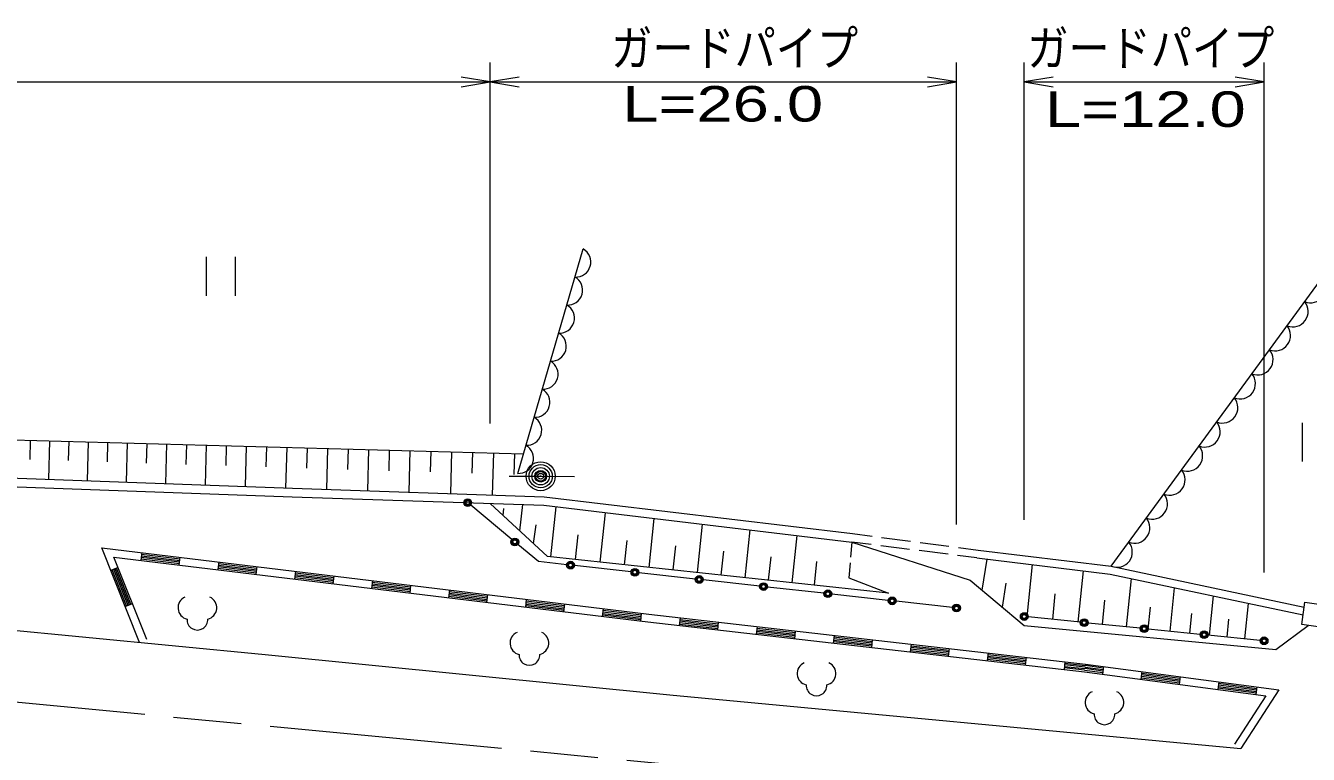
# Model space of a CAD drawing. Units: millimetres, scale not verified. Extents: x 40000 to 680000, y 20000 to 380000.
# Drawn here: x 307826 to 374057, y 293898 to 331512 of the extents above; entities that cross this region are included whole.
import ezdxf
from ezdxf.enums import TextEntityAlignment as Align

# ---------------------------------------------------------------- set-up
doc = ezdxf.new("R2010")
doc.units = ezdxf.units.MM
doc.header["$LTSCALE"] = 1000
doc.header["$PDMODE"] = 32
doc.header["$PDSIZE"] = 500
doc.linetypes.add('CHAIN', pattern=[18.5, 12, -1.5, 3.5, -1.5])
for name, color, linetype, lineweight in [('M-BMK', 2, 'CHAIN', 13), ('M-STR-HTXT', 7, 'Continuous', 13), ('M-STR-STRC', 7, 'Continuous', 13), ('M-WORK', 1, 'Continuous', 13)]:
    doc.layers.add(name, color=color, linetype=linetype, lineweight=lineweight)
doc.styles.add('ＭＳ Ｐゴシック', font='')
doc.styles.get('ＭＳ Ｐゴシック').set_extended_font_data('MS PGothic')

# ---------------------------------------------------------------- blocks, each defined once
blk = doc.blocks.new('open_arrow')
at = {"color": 0, "linetype": 'Continuous', "lineweight": -2}
blk.add_lwpolyline([(7.5, 1.25), (0, 0), (7.5, -1.25)], dxfattribs=at)

msp = doc.modelspace()

# ---------------------------------------------------------------- linework, layer by layer
at = {"layer": 'M-BMK'}
msp.add_line((265195, 300599), (364052, 291204), dxfattribs=at)
at = {"layer": 'M-STR-HTXT'}
for p, q in [((331807, 310969), (331807, 329609)), ((355890, 305756), (355890, 329609)), ((359387, 306010), (359387, 329609)), ((371774, 303282), (371774, 329609)), ((273114, 328609), (331807, 328609)), ((331807, 328609), (355890, 328609)), ((359387, 328609), (371774, 328609))]:
    msp.add_line(p, q, dxfattribs=at)
at = {"layer": 'M-STR-STRC'}
for p, q in [((332931, 304990), (330807, 306757)), ((334301, 303850), (333239, 304734)), ((335763, 303687), (334301, 303850)), ((339084, 303318), (336160, 303643)), ((342405, 302948), (339481, 303274)), ((345727, 302579), (342803, 302904)), ((349048, 302209), (346124, 302535)), ((352369, 301840), (349446, 302165)), ((355691, 301470), (352767, 301796)), ((362285, 300718), (359586, 300990)), ((365382, 300405), (362683, 300677)), ((368478, 300092), (365780, 300364)), ((371575, 299779), (368876, 300052))]:
    msp.add_line(p, q, dxfattribs=at)
for centre, radius in [((330653, 306885), 200), ((330653, 306885), 160), ((330653, 306885), 120), ((330653, 306885), 100), ((333085, 304862), 200), ((333085, 304862), 160), ((333085, 304862), 120), ((333085, 304862), 100), ((335961, 303665), 200), ((335961, 303665), 160), ((335961, 303665), 120), ((335961, 303665), 100), ((339283, 303296), 200), ((339283, 303296), 160), ((339283, 303296), 120), ((339283, 303296), 100), ((342604, 302926), 200), ((342604, 302926), 160), ((342604, 302926), 120), ((342604, 302926), 100), ((345925, 302557), 200), ((345925, 302557), 160), ((345925, 302557), 120), ((345925, 302557), 100), ((349247, 302187), 200), ((349247, 302187), 160), ((349247, 302187), 120), ((349247, 302187), 100), ((352568, 301818), 200), ((352568, 301818), 160), ((352568, 301818), 120), ((352568, 301818), 100), ((355890, 301448), 200), ((355890, 301448), 160), ((355890, 301448), 120), ((355890, 301448), 100), ((359387, 301010), 200), ((359387, 301010), 160), ((359387, 301010), 120), ((359387, 301010), 100), ((362484, 300697), 200), ((362484, 300697), 160), ((362484, 300697), 120), ((362484, 300697), 100), ((365581, 300385), 200), ((365581, 300385), 160), ((365581, 300385), 120), ((365581, 300385), 100), ((368677, 300072), 200), ((368677, 300072), 160), ((368677, 300072), 120), ((368677, 300072), 100), ((371774, 299759), 200), ((371774, 299759), 160), ((371774, 299759), 120), ((371774, 299759), 100)]:
    msp.add_circle(centre, radius, dxfattribs=at)
at = {"layer": 'M-WORK'}
for p, q in [((333233, 308399), (336614, 319986)), ((317153, 319570), (317153, 317570)), ((318653, 317570), (318653, 319570)), ((363878, 303609), (375681, 319748)), ((373743, 311013), (373743, 309013)), ((308064, 310113), (308037, 309123)), ((309054, 310086), (308999, 308089)), ((310052, 310059), (310025, 309060)), ((311051, 310031), (310996, 308016)), ((312059, 310004), (312031, 308996)), ((313066, 309976), (313010, 307943)), ((314083, 309948), (314055, 308932)), ((315099, 309920), (315043, 307869)), ((316125, 309892), (316097, 308867)), ((317150, 309864), (317094, 307795)), ((318185, 309836), (318157, 308801)), ((319220, 309807), (319163, 307720)), ((320264, 309779), (320235, 308735)), ((321308, 309750), (321250, 307644)), ((322361, 309721), (322332, 308668)), ((323414, 309692), (323356, 307572)), ((324475, 309663), (324446, 308603)), ((325535, 309634), (325477, 307500)), ((326603, 309605), (326573, 308538)), ((327670, 309576), (327611, 307428)), ((328744, 309546), (328715, 308472)), ((329818, 309517), (329759, 307355)), ((330899, 309487), (330869, 308406)), ((331980, 309458), (331920, 307282)), ((333068, 309428), (333038, 308340)), ((333340, 305433), (333491, 306789)), ((334940, 304092), (335217, 306676)), ((332479, 306227), (332522, 306585)), ((337493, 303818), (337767, 306371)), ((340016, 303547), (340287, 306070)), ((334050, 304779), (334179, 305739)), ((342509, 303279), (342777, 305772)), ((344972, 303015), (345237, 305478)), ((336216, 303955), (336353, 305232)), ((338754, 303683), (338890, 304944)), ((347407, 302754), (347668, 305188)), ((350486, 304851), (350419, 304079)), ((351485, 304725), (350486, 304851)), ((350513, 305290), (351527, 305158)), ((352023, 305093), (353510, 304899)), ((354006, 304834), (355493, 304640)), ((313704, 299671), (311756, 304563)), ((311756, 304563), (339998, 301126)), ((314076, 299819), (312377, 304084)), ((312377, 304084), (339951, 300729)), ((313823, 304311), (313775, 303914)), ((313794, 304073), (315780, 303831)), ((313804, 304152), (315789, 303911)), ((313814, 304232), (315799, 303990)), ((315760, 303673), (315809, 304070)), ((341262, 303413), (341396, 304660)), ((343741, 303147), (343873, 304379)), ((346189, 302884), (346320, 304101)), ((353469, 304475), (351981, 304663)), ((355453, 304225), (353965, 304412)), ((356948, 304036), (355949, 304162)), ((355989, 304575), (357003, 304443)), ((312596, 303535), (312224, 303387)), ((313039, 301558), (312299, 303416)), ((313113, 301588), (312373, 303446)), ((313187, 301618), (312447, 303476)), ((313262, 301647), (312521, 303505)), ((313785, 303994), (315770, 303752)), ((317794, 303828), (317746, 303431)), ((317755, 303510), (319741, 303269)), ((317765, 303590), (319750, 303348)), ((317775, 303669), (319760, 303428)), ((317784, 303749), (319770, 303507)), ((319731, 303189), (319779, 303586)), ((321765, 303345), (321716, 302948)), ((348554, 302630), (348685, 303848)), ((350393, 303780), (350327, 303009)), ((357217, 302366), (357468, 303973)), ((359536, 300995), (359809, 303689)), ((362178, 300728), (362445, 303370)), ((321726, 303027), (323711, 302786)), ((321736, 303107), (323721, 302865)), ((321745, 303186), (323731, 302944)), ((321755, 303265), (323740, 303024)), ((323702, 302706), (323750, 303103)), ((325735, 302862), (325687, 302465)), ((325716, 302703), (327701, 302461)), ((325726, 302782), (327711, 302541)), ((358260, 301491), (358456, 302734)), ((364671, 300477), (364922, 302969)), ((325697, 302544), (327682, 302302)), ((325706, 302623), (327692, 302382)), ((327672, 302223), (327721, 302620)), ((329706, 302378), (329658, 301981)), ((329667, 302061), (331653, 301819)), ((329677, 302140), (331662, 301898)), ((329687, 302220), (331672, 301978)), ((329696, 302299), (331682, 302057)), ((331643, 301740), (331691, 302137)), ((360857, 300862), (360991, 302182)), ((366920, 300249), (367147, 302498)), ((368949, 300044), (369154, 302073)), ((312964, 301529), (313336, 301677)), ((333677, 301895), (333628, 301498)), ((333638, 301577), (335624, 301336)), ((333648, 301657), (335633, 301415)), ((333657, 301736), (335643, 301495)), ((333667, 301816), (335653, 301574)), ((335614, 301256), (335662, 301654)), ((337648, 301412), (337599, 301015)), ((363424, 300602), (363550, 301849)), ((365795, 300363), (365909, 301487)), ((370779, 299859), (370964, 301690)), ((337609, 301094), (339594, 300853)), ((337619, 301174), (339604, 300932)), ((337628, 301253), (339614, 301011)), ((337638, 301332), (339623, 301091)), ((339585, 300773), (339633, 301170)), ((339951, 300729), (362495, 298161)), ((339998, 301126), (362544, 298558)), ((341620, 300941), (341574, 300544)), ((341593, 300703), (343580, 300476)), ((341602, 300782), (343589, 300556)), ((341611, 300862), (343598, 300635)), ((343562, 300317), (343607, 300715)), ((367934, 300147), (368037, 301161)), ((369864, 299952), (369956, 300867)), ((341583, 300623), (343571, 300397)), ((345594, 300489), (345549, 300091)), ((345558, 300171), (347545, 299944)), ((345567, 300250), (347554, 300024)), ((345576, 300330), (347563, 300103)), ((345585, 300409), (347572, 300183)), ((347536, 299865), (347581, 300262)), ((349568, 300036), (349523, 299639)), ((349532, 299718), (351519, 299492)), ((349541, 299798), (351528, 299571)), ((349550, 299877), (351537, 299651)), ((349559, 299956), (351546, 299730)), ((351510, 299412), (351555, 299810)), ((353543, 299583), (353497, 299186)), ((353525, 299424), (355512, 299198)), ((353534, 299504), (355521, 299278)), ((353506, 299265), (355494, 299039)), ((353515, 299345), (355503, 299119)), ((355485, 298960), (355530, 299357)), ((357517, 299131), (357472, 298733)), ((357481, 298813), (359468, 298587)), ((357490, 298892), (359477, 298666)), ((357499, 298972), (359486, 298746)), ((357508, 299051), (359495, 298825)), ((359459, 298507), (359504, 298905)), ((361491, 298678), (361446, 298281)), ((362505, 298241), (361455, 298360)), ((361464, 298440), (362515, 298320)), ((362525, 298400), (361473, 298519)), ((361482, 298599), (362534, 298479)), ((362495, 298161), (371859, 296920)), ((362505, 298241), (363442, 298117)), ((363452, 298196), (362515, 298320)), ((362525, 298400), (363463, 298275)), ((363473, 298354), (362534, 298479)), ((362544, 298558), (372538, 297233)), ((363484, 298434), (363431, 298037)), ((365466, 298171), (365414, 297774)), ((365456, 298092), (367438, 297829)), ((365424, 297854), (367407, 297591)), ((365435, 297933), (367417, 297670)), ((365445, 298012), (367428, 297749)), ((367396, 297511), (367449, 297908)), ((369432, 297645), (369379, 297249)), ((369400, 297407), (371383, 297144)), ((369411, 297486), (371393, 297224)), ((369421, 297566), (371404, 297303)), ((371362, 296986), (371414, 297382)), ((369389, 297328), (371372, 297065)), ((371859, 296920), (370239, 294414)), ((372538, 297233), (370575, 294197))]:
    msp.add_line(p, q, dxfattribs=at)
for points in [[(232255, 313756), (243963, 313113), (263205, 311816), (277119, 310987), (299592, 310346), (333530, 309415)], [(232010, 312223), (274917, 309642), (294629, 308611), (321611, 307631), (334606, 307191), (350513, 305290)], [(231992, 311783), (274890, 309203), (294602, 308172), (321584, 307192), (334579, 306752), (350486, 304851)], [(332786, 308256), (334419, 308252), (336161, 308244)], [(235799, 307033), (251587, 305564), (269951, 303811), (288038, 302154), (306291, 300387), (320187, 299044), (341265, 296948), (370575, 294197)], [(350327, 303009), (352378, 302220), (334777, 304110), (331807, 306846)], [(350486, 304851), (356591, 302890), (359386, 300546), (372380, 299303), (374047, 300552)], [(356948, 304036), (363823, 303202), (373784, 301092)], [(357003, 304443), (363878, 303609), (373840, 301499)]]:
    msp.add_lwpolyline(points, dxfattribs=at)
msp.add_lwpolyline([(373873, 301745), (375076, 301582), (374919, 300434), (373717, 300597)], close=True, dxfattribs=at)
for radius in [750, 600, 450, 300, 150, 20]:
    msp.add_circle((334419, 308252), radius, dxfattribs=at)
for centre, radius, start, end in [((336236, 319310), 774, 266.73438, 60.72809), ((335813, 317862), 774, 266.73438, 60.72809), ((374163, 317999), 793, 247.89644, 39.74646), ((373255, 316758), 793, 247.89644, 39.74646), ((335391, 316414), 774, 266.73438, 60.72809), ((372347, 315516), 793, 247.89644, 39.74646), ((334968, 314966), 774, 266.73438, 60.72809), ((371440, 314275), 793, 247.89644, 39.74646), ((334545, 313517), 774, 266.73438, 60.72809), ((370532, 313033), 793, 247.89644, 39.74646), ((334123, 312069), 774, 266.73438, 60.72809), ((369624, 311792), 793, 247.89644, 39.74646), ((333700, 310621), 774, 266.73438, 60.72809), ((368716, 310551), 793, 247.89644, 39.74646), ((333277, 309172), 774, 266.73438, 60.72809), ((367808, 309309), 793, 247.89644, 39.74646), ((366900, 308068), 793, 247.89644, 39.74646), ((365992, 306826), 793, 247.89644, 39.74646), ((365084, 305585), 793, 247.89644, 39.74646), ((364176, 304343), 793, 247.89644, 39.74646), ((316291, 301465), 599, 113.44836, 257.2818), ((317094, 301465), 599, 282.7182, 66.55164), ((316693, 300848), 534, 176.52859, 3.47141), ((333435, 299642), 599, 113.44836, 257.2818), ((334238, 299642), 599, 282.7182, 66.55164), ((333837, 299026), 534, 176.52859, 3.47141), ((348261, 298069), 599, 113.44836, 257.2818), ((349064, 298069), 599, 282.7182, 66.55164), ((348662, 297452), 534, 176.52859, 3.47141), ((363127, 296578), 599, 113.44836, 257.2818), ((363930, 296578), 599, 282.7182, 66.55164), ((363529, 295962), 534, 176.52859, 3.47141)]:
    msp.add_arc(centre, radius, start, end, dxfattribs=at)
msp.add_point((334419, 308252), dxfattribs=at)

# ---------------------------------------------------------------- block references
at = {"layer": 'M-STR-HTXT', "xscale": 200, "yscale": 200, "rotation": 180}
for p in [(331807, 328609), (355890, 328609), (371774, 328609)]:
    msp.add_blockref('open_arrow', p, dxfattribs=at)
at = {"layer": 'M-STR-HTXT', "xscale": 200, "yscale": 200}
for p in [(331807, 328609), (359387, 328609)]:
    msp.add_blockref('open_arrow', p, dxfattribs=at)

# ---------------------------------------------------------------- texts
at = {"layer": 'M-STR-HTXT', "style": 'ＭＳ Ｐゴシック'}
for s, width, p in [('ガードパイプ', 0.85, (344435, 328884)), ('ガードパイプ', 0.85, (365923, 328884)), ('L=26.0', 1.4, (343821, 326013)), ('L=12.0', 1.4, (365644, 325737))]:
    msp.add_text(s, height=1833, dxfattribs=dict(at, width=width)).set_placement(p, align=Align.BOTTOM_CENTER)

doc.saveas('drawing.dxf')
